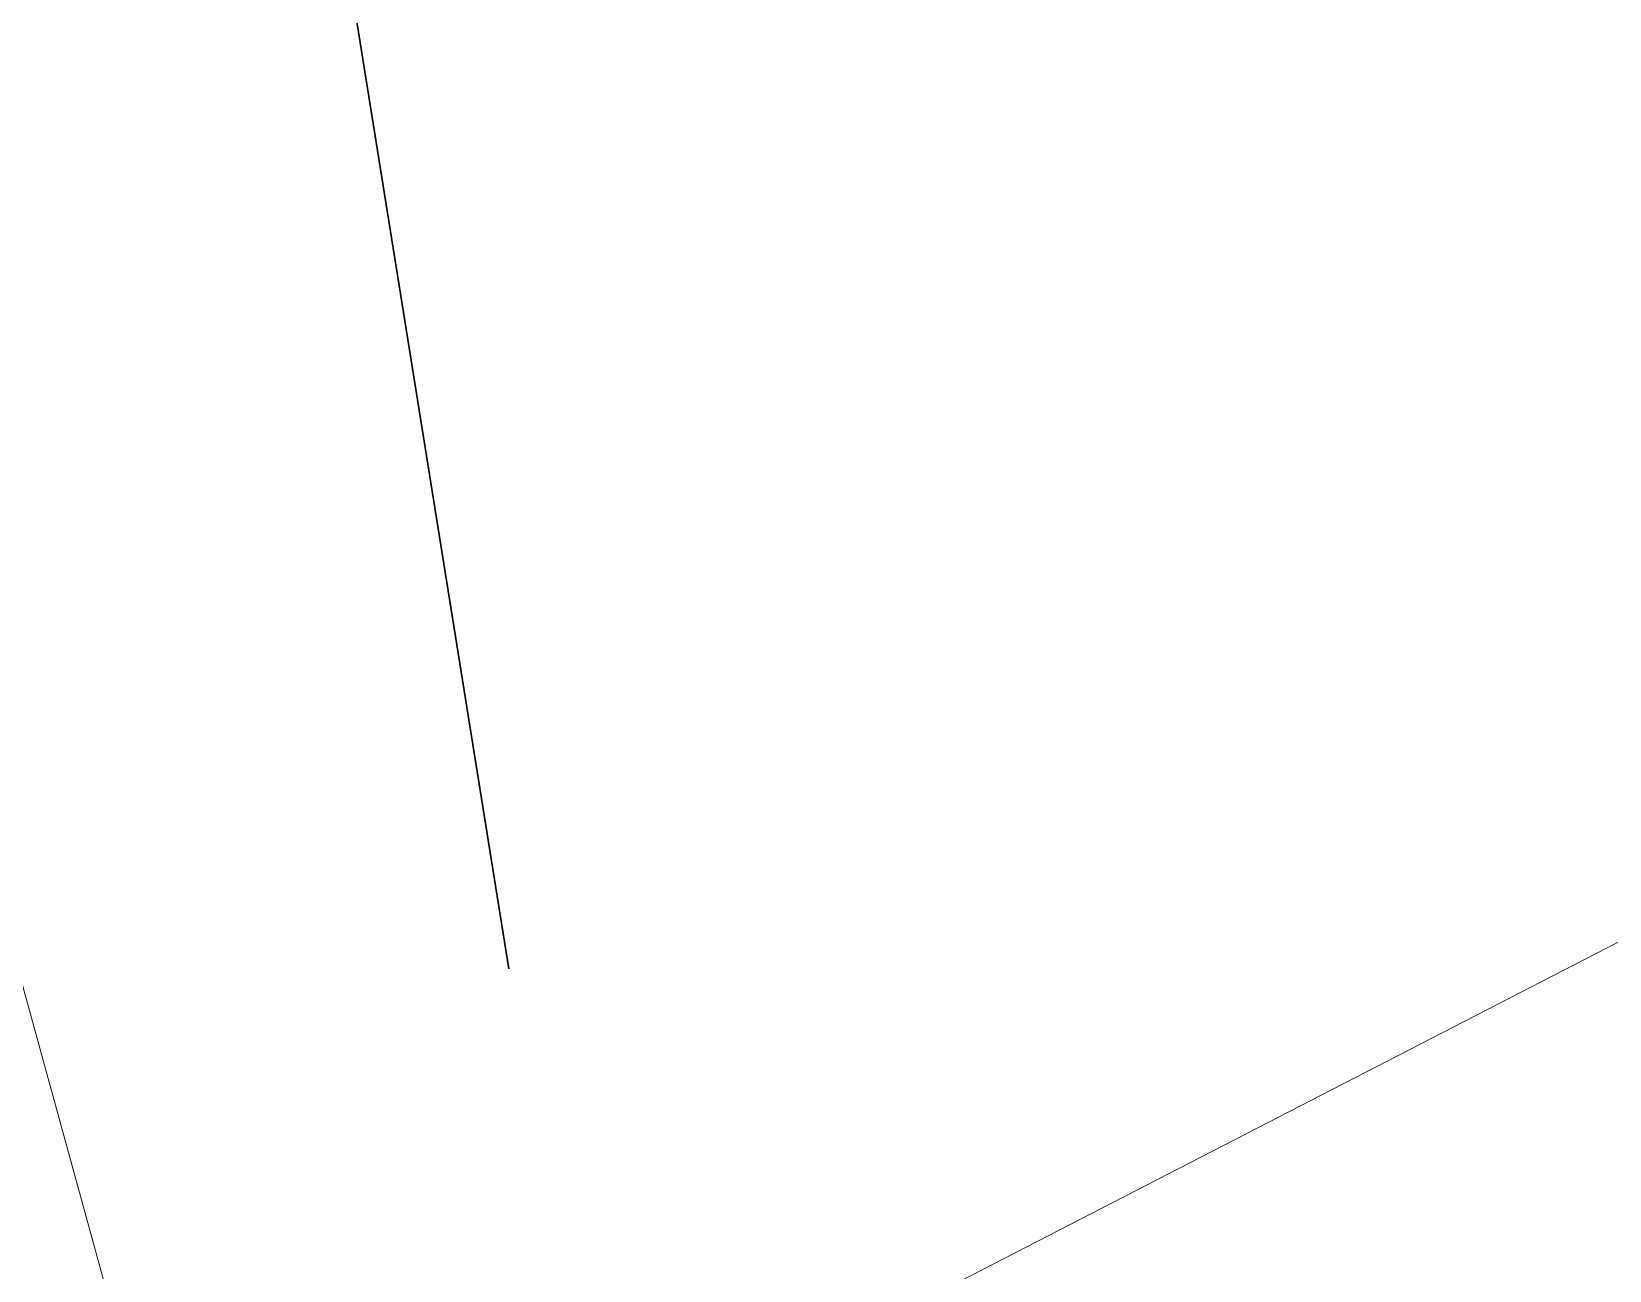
# Model space of a CAD drawing. Header units: millimetres. Extents: x -2893842 to -949497, y -1203244 to 262218.
# Drawn here: x -2284903 to -2272724, y -888037 to -878475 of the extents above; entities that cross this region are included whole.
import ezdxf

# ---------------------------------------------------------------- set-up
doc = ezdxf.new("R2010")
doc.units = ezdxf.units.MM
for name, color, linetype in [('!!!_ Размеры', 7, 'Continuous'), ('31_Водопровод', 253, 'Continuous'), ('35_Телефон', 253, 'Continuous')]:
    doc.layers.add(name, color=color, linetype=linetype)
doc.styles.add('Line_GUGK', font='')
doc.styles.get('Line_GUGK').set_extended_font_data('Bm431', italic=True)
doc.linetypes.add('g5_122_v', pattern='A,1,-1,1.5,-0.4,["В",Line_GUGK,S=1,R=0,X=0,Y=-0.5],-1.5,1.5,-1,4,-1,4,-1,3', length=20.9)
doc.linetypes.add('g5_133_t', pattern='A,2,[27,GUGK_2005.shx,S=0.4,R=0,X=0,Y=0],2,-1', length=5)

# ---------------------------------------------------------------- blocks, each defined once
blk = doc.blocks.new('Топо_07.04.17')
at = {"layer": '31_Водопровод', "color": 4, "linetype": 'g5_122_v', "lineweight": 30}
blk.add_lwpolyline([(-438035, -728101), (-439831, -689162), (-438846, -644622), (-445353, -601768)], dxfattribs=at)
at = {"layer": '35_Телефон', "color": 6, "linetype": 'g5_133_t', "lineweight": 20}
for points in [[(-447904, -601332), (-444636, -620071), (-441962, -638832), (-441127, -649352), (-442365, -678433), (-446701, -696400), (-440651, -734997), (-446007, -748788)], [(-440651, -734997), (-436713, -731600), (-427277, -728017), (-408751, -726373), (-401761, -719108), (-393276, -710378), (-389001, -702882), (-377055, -701964)]]:
    blk.add_lwpolyline(points, dxfattribs=at)

msp = doc.modelspace()

# ---------------------------------------------------------------- block references
at = {"layer": '!!!_ Размеры', "color": 1, "lineweight": 0, "rotation": 6.471407436947433}
msp.add_blockref('Топо_07.04.17', (-1928038.79367, -112877.83782), dxfattribs=at)

doc.saveas('drawing.dxf')
